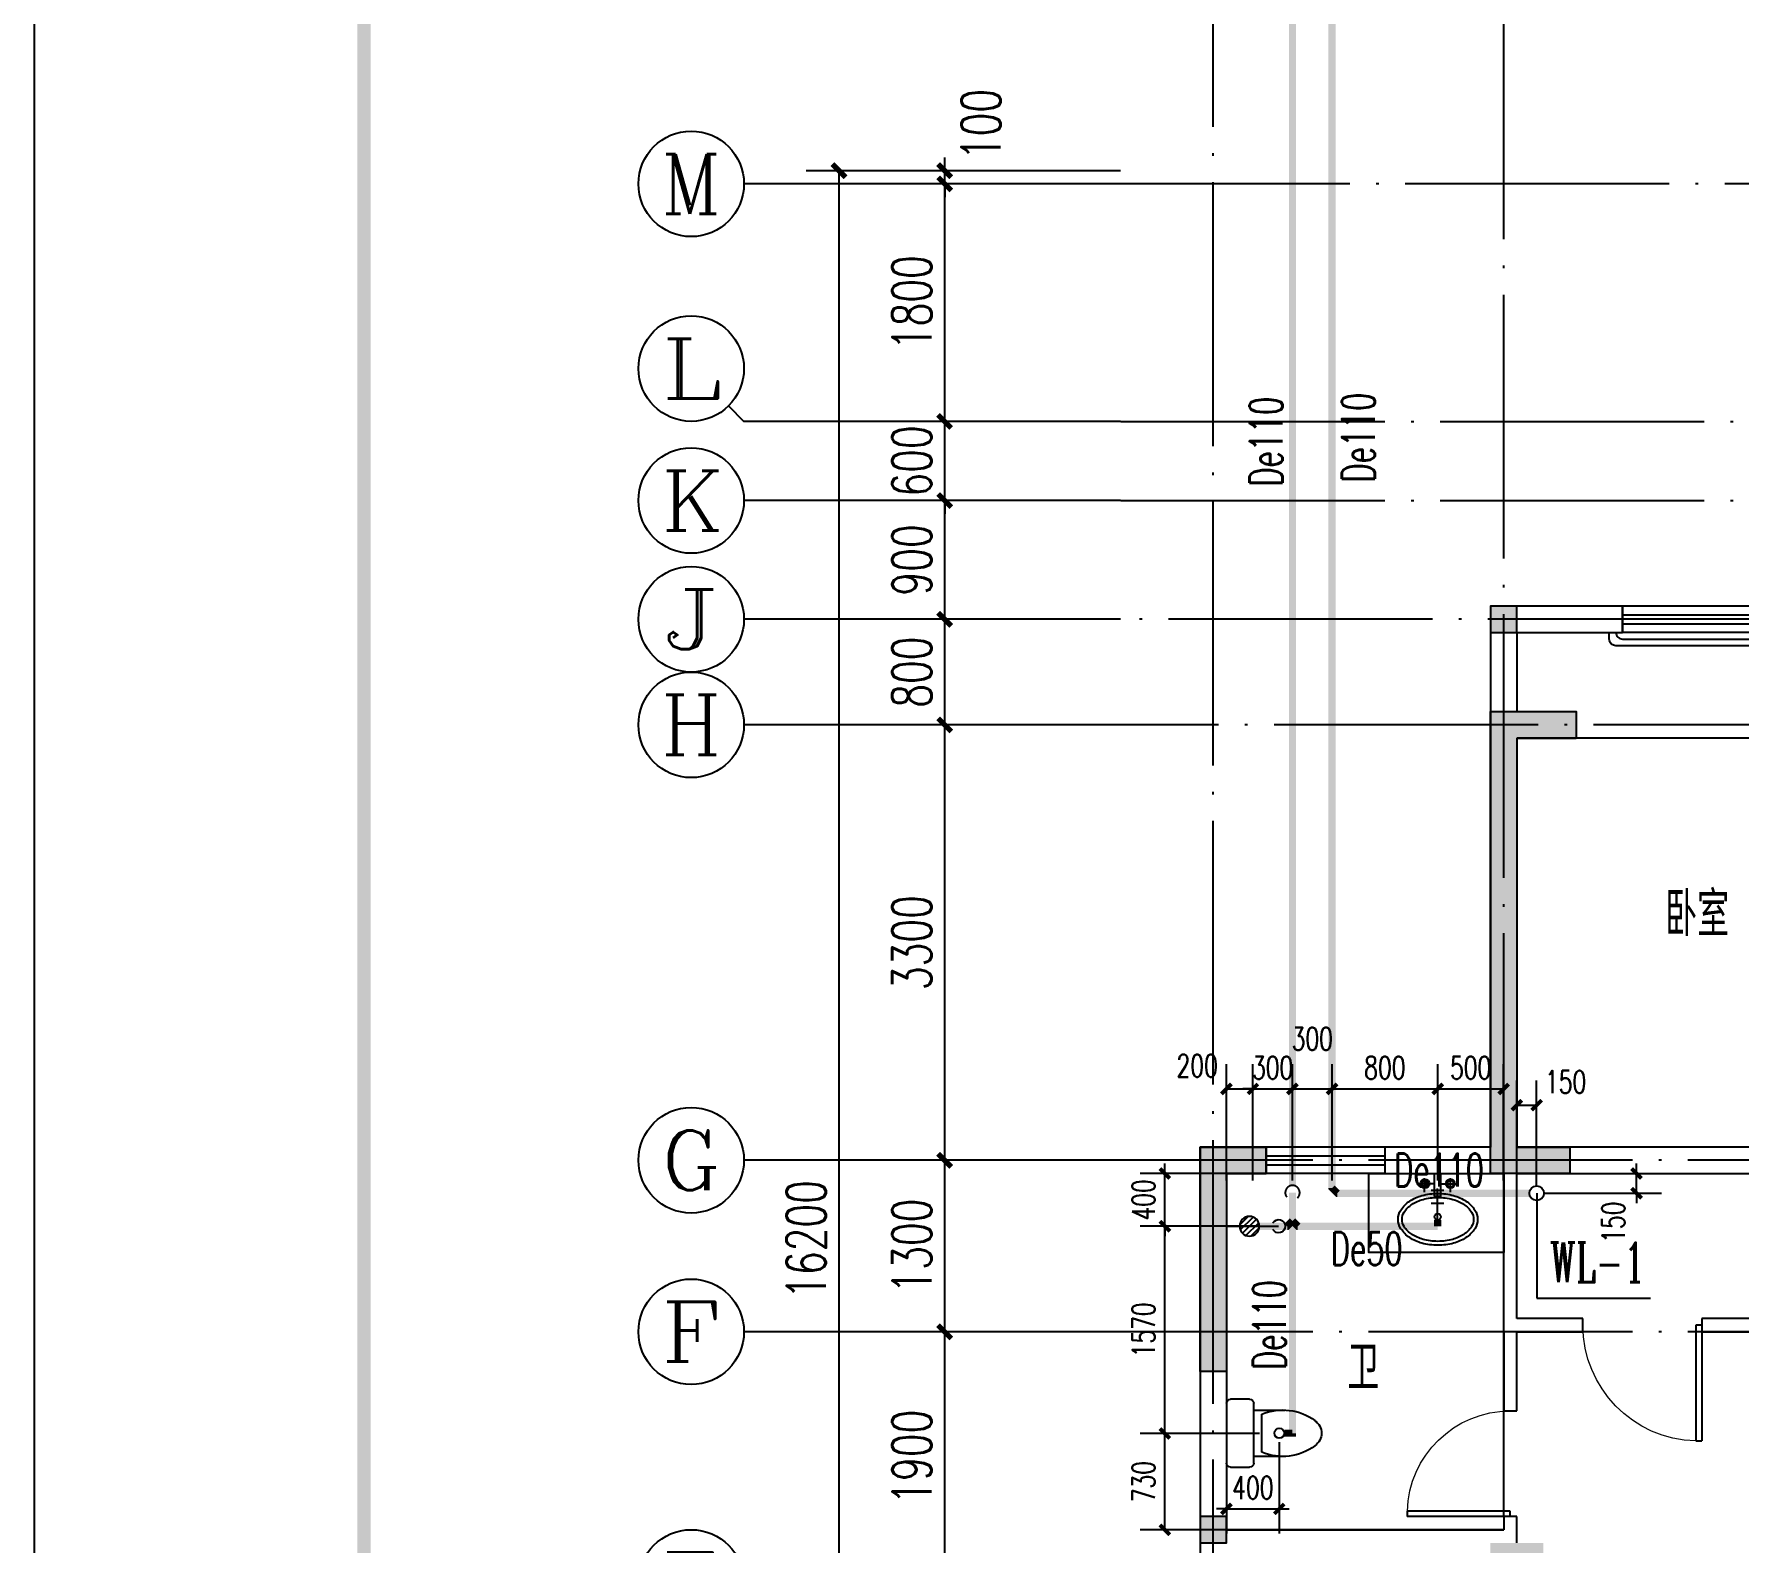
# Model space of a CAD drawing. Extents: x -287580 to -53108, y -522338 to -82629.
# Drawn here: x -265243 to -252327, y -341216 to -329781 of the extents above; entities that cross this region are included whole.
import ezdxf
from ezdxf.enums import TextEntityAlignment as Align

# ---------------------------------------------------------------- set-up
doc = ezdxf.new("R2010")
doc.units = 0
doc.header["$LTSCALE"] = 1000
doc.header["$MEASUREMENT"] = 0
doc.linetypes.add('DASH', pattern=[0.35, 0.25, -0.1])
doc.linetypes.add('DOTE', pattern=[2.42, 2, -0.2, 0.02, -0.2])
for name, color, linetype in [('AXIS', 3, 'Continuous'), ('AXIS_TEXT', 7, 'Continuous'), ('DIM_污水', 3, 'Continuous'), ('DOTE', 99, 'Continuous'), ('EQUIP_污水', 7, 'Continuous'), ('PIPE-污水', 2, 'Continuous'), ('PUB_TEXT', 7, 'Continuous'), ('PUB_TITLE', 146, 'Continuous'), ('TEXT_污水', 4, 'Continuous'), ('TWT_DIM', 3, 'Continuous'), ('VPIPE-污水', 2, 'Continuous'), ('WALL', 9, 'Continuous'), ('WINDOW', 99, 'Continuous'), ('填充', 8, 'Continuous'), ('家具', 187, 'Continuous'), ('栏杆', 169, 'Continuous'), ('表格', 157, 'Continuous')]:
    doc.layers.add(name, color=color, linetype=linetype)
doc.styles.add('_TCH_AXIS', font='COMPLEX', dxfattribs={"bigfont": 'GBCBIG'})
doc.styles.add('_TCH_DIM_T3', font='SIMPLEX', dxfattribs={"width": 0.705882, "bigfont": 'GBCBIG'})
doc.styles.add('_TWT_PIPEDN', font='SIMPLEX', dxfattribs={"width": 0.8, "height": 2.5, "bigfont": 'HZTXT'})
doc.styles.add('_TWT_SERIAL', font='COMPLEX', dxfattribs={"width": 0.8, "height": 3, "bigfont": 'HZTXT'})
doc.styles.add('COMPLEX', font='COMPLEX')
doc.styles.get("Standard").update_dxf_attribs({"font": 'gbenor.shx', "bigfont": 'gbcbig.shx'})
doc.dimstyles.new('_TCH_ARCH&&100', dxfattribs={"dimtxt": 297.5, "dimasz": 100, "dimexe": 250, "dimexo": 300, "dimgap": 100, "dimtad": 1, "dimdec": 0, "dimzin": 0, "dimdsep": 46, "dimtxsty": '_TCH_DIM_T3', "dimblk": 'ARCHTICK', "dimcen": 0.09, "dimclrt": 7, "dimazin": 2, "dimtfac": 1, "dimtdec": 0, "dimtix": 1, "dimtmove": 2, "dimatfit": 3, "dimfxl": 0, "dimtolj": 1, "dimtzin": 0, "dimarcsym": 0})
doc.dimstyles.new('_TWT_ARCH&&75', dxfattribs={"dimtxt": 172.125, "dimasz": 75, "dimexe": 187.5, "dimexo": 225, "dimgap": 75, "dimtad": 1, "dimdec": 0, "dimzin": 0, "dimdsep": 46, "dimtxsty": '_TCH_DIM_T3', "dimblk": 'ARCHTICK', "dimcen": 0.09, "dimclrd": 4, "dimclre": 4, "dimclrt": 4, "dimazin": 2, "dimtfac": 1, "dimtdec": 0, "dimtix": 1, "dimtmove": 2, "dimatfit": 3, "dimfxl": 0, "dimtolj": 1, "dimtzin": 0, "dimarcsym": 0})

# ---------------------------------------------------------------- blocks, each defined once
blk = doc.blocks.new('A$C6A1B0631')
at = {"layer": '家具'}
for p, q in [((0, 527), (0, 667)), ((30, 697), (470, 697)), ((500, 667), (500, 527)), ((470, 497), (30, 497)), ((80, 497), (80, 267)), ((390, 437), (110, 437)), ((420, 497), (420, 267))]:
    blk.add_line(p, q, dxfattribs=at)
for centre, radius, start, end in [((30, 667), 30, 90, 180), ((470, 667), 30, 0, 90), ((30, 527), 30, 180, 270), ((470, 527), 30, 270, 0), ((477, 284), 398, 157.4505, 216.6381), ((23, 284), 398, 323.3619, 22.5495), ((250, 108), 110, 213.4509, 326.5491)]:
    blk.add_arc(centre, radius, start, end, dxfattribs=at)
blk = doc.blocks.new('4')
at = {"layer": '家具'}
for p, q in [((2941864, -560013), (2941757, -560013)), ((2941801, -560087), (2941801, -559951)), ((2941897, -560087), (2941723, -560087)), ((2941897, -560136), (2941723, -560136)), ((2941801, -560136), (2941801, -560272)), ((2942094, -560111), (2941837, -560111)), ((2941851, -560063), (2941851, -560160)), ((2941851, -560087), (2941851, -560136)), ((2941897, -560087), (2941897, -560136)), ((2941951, -560063), (2941951, -560160)), ((2941864, -560210), (2941757, -560210))]:
    blk.add_line(p, q, dxfattribs=at)
for points in [[(2941874, -560110, -0.066088), (2941890, -559990, -0.078703), (2941932, -559897, -0.107168), (2942000, -559829, -0.142355), (2942071, -559809, -0.142355), (2942141, -559829, -0.107168), (2942209, -559897, -0.078703), (2942251, -559990, -0.066088), (2942267, -560110, -0.066088), (2942251, -560230, -0.078703), (2942209, -560323, -0.107168), (2942141, -560390, -0.142355), (2942071, -560411, -0.142355), (2942000, -560390, -0.107168), (2941932, -560323, -0.078703), (2941890, -560230, -0.066088)], [(2941904, -560110, -0.066088), (2941919, -559997, -0.078703), (2941957, -559913, -0.107168), (2942016, -559854, -0.142355), (2942071, -559839, -0.142355), (2942125, -559854, -0.107168), (2942184, -559913, -0.078703), (2942222, -559997, -0.066088), (2942237, -560110, -0.066088), (2942222, -560222, -0.078703), (2942184, -560306, -0.107168), (2942125, -560365, -0.142355), (2942071, -560381, -0.142355), (2942016, -560365, -0.107168), (2941957, -560306, -0.078703), (2941919, -560222, -0.066088)]]:
    blk.add_lwpolyline(points, format="xyb", close=True, dxfattribs=at)
for centre, radius in [((2941801, -560014), 34.1), ((2941801, -560014), 24.4), ((2942051, -560111), 24.4), ((2941801, -560208), 34.1), ((2941801, -560208), 24.4)]:
    blk.add_circle(centre, radius, dxfattribs=at)
blk = doc.blocks.new('$lvtry$00000168')
at = {"color": 0}
blk.add_line((0, 0), (0, -395), dxfattribs=at)
blk.add_arc((0, -395), 50, 121.0332, 58.9668, dxfattribs=at)
for p in [(0, 0), (0, -223)]:
    blk.add_point(p, dxfattribs=at)
blk = doc.blocks.new('$lvtry$00000171')
for p, q in [((-74, 11), (-11, 74)), ((-70, -27), (27, 70)), ((-53, -53), (53, 53)), ((-27, -70), (70, 27)), ((11, -74), (74, -11))]:
    blk.add_line(p, q)
blk.add_circle((0, 0), 75)
blk.add_point((0, 0))
blk = doc.blocks.new('A$C6BE329BC')
at = {"layer": '家具'}
blk.add_blockref('$lvtry$00000168', (75, 445), dxfattribs=at)
at = {"layer": '家具', "rotation": 180}
blk.add_blockref('$lvtry$00000171', (75, 271), dxfattribs=at)
blk = doc.blocks.new('A$C38123D1C')
at = {"layer": '填充'}
for points in [[(27600, 12900), (27800, 12900), (27800, 12700), (27600, 12700)], [(29800, 6000), (30000, 6000), (30000, 5800), (29800, 5800)]]:
    blk.add_hatch(color=256, dxfattribs=at).paths.add_polyline_path(points)
at = {"color": 6}
for points in [[(27600, 12900), (27800, 12900), (27800, 12700), (27600, 12700)], [(29800, 6000), (30000, 6000), (30000, 5800), (29800, 5800)]]:
    blk.add_lwpolyline(points, close=True, dxfattribs=at)
blk = doc.blocks.new('A$C21740D1F')
at = {"layer": '填充'}
h = blk.add_hatch(color=256, dxfattribs=at)
h.dxf.hatch_style = 1
h.paths.add_polyline_path([(48600, 16200), (48600, 15800), (49000, 15800), (49000, 16200)])
h.paths.add_polyline_path([(41200, 16200), (41200, 15800), (41600, 15800), (41600, 16200)])
h.paths.add_polyline_path([(18900, 15800), (18900, 16200), (18500, 16200), (18500, 15800)])
h.paths.add_polyline_path([(11500, 15800), (11500, 16200), (11100, 16200), (11100, 15800)])
h.paths.add_polyline_path([(57500, 3700), (57500, 3300), (57900, 3300), (57900, 3700)])
h.paths.add_polyline_path([(48600, 14100), (48600, 13700), (49000, 13700), (49000, 14100)])
h.paths.add_polyline_path([(44000, 14100), (44000, 13700), (44400, 13700), (44400, 14100)])
h.paths.add_polyline_path([(41200, 14100), (41200, 13700), (41600, 13700), (41600, 14100)])
h.paths.add_polyline_path([(32300, 3700), (32300, 3300), (32700, 3300), (32700, 3700)])
h.paths.add_polyline_path([(27800, 3300), (27800, 3700), (27400, 3700), (27400, 3300)])
h.paths.add_polyline_path([(18900, 13700), (18900, 14100), (18500, 14100), (18500, 13700)])
h.paths.add_polyline_path([(16100, 13700), (16100, 14100), (15700, 14100), (15700, 13700)])
h.paths.add_polyline_path([(11500, 13700), (11500, 14100), (11100, 14100), (11100, 13700)])
h.paths.add_polyline_path([(2600, 3300), (2600, 3700), (2200, 3700), (2200, 3300)])
h.paths.add_polyline_path([(47550, 10300), (47550, 8200), (47350, 8200), (47350, 10500), (47900, 10500), (47900, 10300)])
h.paths.add_polyline_path([(12750, 10500), (12750, 8200), (12550, 8200), (12550, 10300), (12200, 10300), (12200, 10500)])
h.paths.add_polyline_path([(7800, 0), (7300, 0), (7300, 2500), (7500, 2500), (7500, 200), (7800, 200)])
h.paths.add_polyline_path([(22700, 0), (22200, 0), (22200, 200), (22500, 200), (22500, 2500), (22700, 2500)])
h.paths.add_polyline_path([(37900, 0), (37400, 0), (37400, 2500), (37600, 2500), (37600, 200), (37900, 200)])
h.paths.add_polyline_path([(52800, 0), (52300, 0), (52300, 200), (52600, 200), (52600, 2500), (52800, 2500)])
h.paths.add_polyline_path([(56200, 0), (55550, 0), (55550, 200), (56000, 200), (56000, 2100), (56200, 2100)])
h.paths.add_polyline_path([(34650, 0), (34000, 0), (34000, 2100), (34200, 2100), (34200, 200), (34650, 200)])
h.paths.add_polyline_path([(26100, 0), (25450, 0), (25450, 200), (25900, 200), (25900, 2100), (26100, 2100)])
h.paths.add_polyline_path([(4550, 0), (3900, 0), (3900, 2100), (4100, 2100), (4100, 200), (4550, 200)])
h.paths.add_polyline_path([(500, 6500), (200, 6500), (200, 5000), (0, 5000), (0, 6700), (500, 6700)])
h.paths.add_polyline_path([(59900, 6500), (59600, 6500), (59600, 6700), (60100, 6700), (60100, 5000), (59900, 5000)])
h.paths.add_polyline_path([(60100, 1695), (60100, 0), (59400, 0), (59400, 200), (59900, 200), (59900, 1695)])
h.paths.add_polyline_path([(52800, 9800), (52800, 6700), (53350, 6700), (53350, 6500), (52600, 6500), (52600, 9800), (52600, 10300), (52300, 10300), (52300, 10500), (52800, 10500), (52800, 10000), (53150, 10000), (53150, 9800)])
h.paths.add_polyline_path([(37600, 10300), (37600, 9800), (37600, 6500), (36850, 6500), (36850, 6700), (37400, 6700), (37400, 9800), (37050, 9800), (37050, 10000), (37400, 10000), (37400, 10500), (37900, 10500), (37900, 10300)])
h.paths.add_polyline_path([(22700, 10500), (22700, 10000), (23050, 10000), (23050, 9800), (22700, 9800), (22700, 6700), (23250, 6700), (23250, 6500), (22500, 6500), (22500, 9800), (22500, 10300), (22200, 10300), (22200, 10500)])
h.paths.add_polyline_path([(7500, 9800), (7500, 6500), (6750, 6500), (6750, 6700), (7300, 6700), (7300, 9800), (6950, 9800), (6950, 10000), (7300, 10000), (7300, 10500), (7800, 10500), (7800, 10300), (7500, 10300)])
h.paths.add_polyline_path([(17250, 10300), (15450, 10300), (15450, 8900), (15250, 8900), (15250, 10500), (17450, 10500), (17450, 9900), (17250, 9900)])
h.paths.add_polyline_path([(42850, 10300), (42850, 9900), (42650, 9900), (42650, 10500), (44850, 10500), (44850, 8900), (44650, 8900), (44650, 10300)])
h.paths.add_polyline_path([(30000, 1800), (30000, 0), (29500, 0), (29500, 200), (29800, 200), (29800, 1800)])
h.paths.add_polyline_path([(30700, 6500), (30300, 6500), (30300, 4900), (30100, 4900), (30100, 6700), (30700, 6700)])
h.paths.add_polyline_path([(29800, 6500), (29400, 6500), (29400, 6700), (30000, 6700), (30000, 4900), (29800, 4900)])
h.paths.add_polyline_path([(30600, 0), (30100, 0), (30100, 1800), (30300, 1800), (30300, 200), (30600, 200)])
h.paths.add_polyline_path([(42100, 1900), (42100, 1000), (42600, 1000), (42600, 800), (42100, 800), (42100, 0), (41500, 0), (41500, 200), (41900, 200), (41900, 1000), (41900, 1900)])
h.paths.add_polyline_path([(48300, 1900), (48300, 1000), (48300, 200), (48700, 200), (48700, 0), (48100, 0), (48100, 800), (47600, 800), (47600, 1000), (48100, 1000), (48100, 1900)])
h.paths.add_polyline_path([(42850, 5400), (42850, 5100), (43500, 5100), (43500, 4100), (43300, 4100), (43300, 4900), (42650, 4900), (42100, 4900), (42100, 4800), (41900, 4800), (41900, 5100), (42650, 5100), (42650, 5400)])
h.paths.add_polyline_path([(47550, 5400), (47550, 5100), (48300, 5100), (48300, 4800), (48100, 4800), (48100, 4900), (47550, 4900), (46900, 4900), (46900, 4100), (46700, 4100), (46700, 5100), (47350, 5100), (47350, 5400)])
h.paths.add_polyline_path([(32950, 9800), (32500, 9800), (32500, 6700), (32900, 6700), (32900, 6500), (32300, 6500), (32300, 10000), (32950, 10000)])
h.paths.add_polyline_path([(57900, 10000), (57900, 6500), (57300, 6500), (57300, 6700), (57700, 6700), (57700, 9800), (57250, 9800), (57250, 10000)])
h.paths.add_polyline_path([(700, 0), (0, 0), (0, 1695), (200, 1695), (200, 200), (700, 200)])
h.paths.add_polyline_path([(18200, 1900), (18200, 1000), (18200, 200), (18600, 200), (18600, 0), (18000, 0), (18000, 800), (17500, 800), (17500, 1000), (18000, 1000), (18000, 1900)])
h.paths.add_polyline_path([(12000, 1900), (12000, 1000), (12500, 1000), (12500, 800), (12000, 800), (12000, 0), (11400, 0), (11400, 200), (11800, 200), (11800, 1000), (11800, 1900)])
h.paths.add_polyline_path([(17450, 5400), (17450, 5100), (18200, 5100), (18200, 4800), (18000, 4800), (18000, 4900), (17450, 4900), (16800, 4900), (16800, 4100), (16600, 4100), (16600, 5100), (17250, 5100), (17250, 5400)])
h.paths.add_polyline_path([(12750, 5400), (12750, 5100), (13400, 5100), (13400, 4100), (13200, 4100), (13200, 4900), (12550, 4900), (12000, 4900), (12000, 4800), (11800, 4800), (11800, 5100), (12550, 5100), (12550, 5400)])
h.paths.add_polyline_path([(27600, 9800), (27150, 9800), (27150, 10000), (27800, 10000), (27800, 6500), (27200, 6500), (27200, 6700), (27600, 6700)])
h.paths.add_polyline_path([(2400, 9800), (2400, 6700), (2800, 6700), (2800, 6500), (2200, 6500), (2200, 10000), (2850, 10000), (2850, 9800)])
at = {"color": 3}
for points in [[(2400, 9800), (2400, 6700), (2800, 6700), (2800, 6500), (2200, 6500), (2200, 10000), (2850, 10000), (2850, 9800)], [(500, 6500), (200, 6500), (200, 5000), (0, 5000), (0, 6700), (500, 6700)]]:
    blk.add_lwpolyline(points, close=True, dxfattribs=at)
blk = doc.blocks.new('_ArchTick')
at = {"color": 0, "linetype": 'ByBlock', "const_width": 0.4}
blk.add_lwpolyline([(-0.5, -0.5), (0.5, 0.5)], dxfattribs=at)
blk = doc.blocks.new('*D186')
at = {"layer": 'Defpoints', "color": 0}
for p in [(-256009, -337775), (-256209, -338694), (-256009, -338694)]:
    blk.add_point(p, dxfattribs=at)
at = {"layer": 'TWT_DIM', "color": 4, "lineweight": -2}
for p, q in [((-256209, -338469), (-256209, -337588)), ((-256009, -338469), (-256009, -337588)), ((-256209, -337775), (-256009, -337775))]:
    blk.add_line(p, q, dxfattribs=at)
at = {"layer": 'TWT_DIM', "color": 4, "lineweight": -2, "xscale": 75, "yscale": 75, "zscale": 75, "rotation": 180}
blk.add_blockref('_ArchTick', (-256209, -337775), dxfattribs=at)
at = {"layer": 'TWT_DIM', "color": 4, "lineweight": -2, "xscale": 75, "yscale": 75, "zscale": 75}
blk.add_blockref('_ArchTick', (-256009, -337775), dxfattribs=at)
at = {"layer": 'TWT_DIM', "color": 4, "insert": (-256431, -337599), "char_height": 172.1, "attachment_point": 5, "style": '_TCH_DIM_T3'}
blk.add_mtext('\\A1;200', dxfattribs=at)
blk = doc.blocks.new('*D187')
at = {"layer": 'Defpoints', "color": 0}
for p in [(-255709, -337775), (-256009, -338694), (-255709, -338694)]:
    blk.add_point(p, dxfattribs=at)
at = {"layer": 'TWT_DIM', "color": 4, "lineweight": -2}
for p, q in [((-256009, -338469), (-256009, -337588)), ((-255709, -338469), (-255709, -337588)), ((-256009, -337775), (-256084, -337775)), ((-256009, -337775), (-255709, -337775)), ((-255709, -337775), (-255634, -337775))]:
    blk.add_line(p, q, dxfattribs=at)
at = {"layer": 'TWT_DIM', "color": 4, "lineweight": -2, "xscale": 75, "yscale": 75, "zscale": 75}
blk.add_blockref('_ArchTick', (-256009, -337775), dxfattribs=at)
at = {"layer": 'TWT_DIM', "color": 4, "lineweight": -2, "xscale": 75, "yscale": 75, "zscale": 75, "rotation": 180}
blk.add_blockref('_ArchTick', (-255709, -337775), dxfattribs=at)
at = {"layer": 'TWT_DIM', "color": 4, "insert": (-255859, -337614), "char_height": 172.1, "attachment_point": 5, "style": '_TCH_DIM_T3'}
blk.add_mtext('\\A1;300', dxfattribs=at)
blk = doc.blocks.new('*D188')
at = {"layer": 'Defpoints', "color": 0}
for p in [(-255409, -337775), (-255709, -338694), (-255409, -338694)]:
    blk.add_point(p, dxfattribs=at)
at = {"layer": 'TWT_DIM', "color": 4, "lineweight": -2}
for p, q in [((-255709, -338469), (-255709, -337588)), ((-255409, -338469), (-255409, -337588)), ((-255709, -337775), (-255409, -337775))]:
    blk.add_line(p, q, dxfattribs=at)
at = {"layer": 'TWT_DIM', "color": 4, "lineweight": -2, "xscale": 75, "yscale": 75, "zscale": 75, "rotation": 180}
blk.add_blockref('_ArchTick', (-255709, -337775), dxfattribs=at)
at = {"layer": 'TWT_DIM', "color": 4, "lineweight": -2, "xscale": 75, "yscale": 75, "zscale": 75}
blk.add_blockref('_ArchTick', (-255409, -337775), dxfattribs=at)
at = {"layer": 'TWT_DIM', "color": 4, "insert": (-255559, -337396), "char_height": 172.1, "attachment_point": 5, "style": '_TCH_DIM_T3'}
blk.add_mtext('\\A1;300', dxfattribs=at)
blk = doc.blocks.new('*D189')
at = {"layer": 'Defpoints', "color": 0}
for p in [(-254608, -337775), (-255409, -338694), (-254608, -338694)]:
    blk.add_point(p, dxfattribs=at)
at = {"layer": 'TWT_DIM', "color": 4, "lineweight": -2}
for p, q in [((-255409, -338469), (-255409, -337588)), ((-254608, -338469), (-254608, -337588)), ((-255409, -337775), (-254608, -337775))]:
    blk.add_line(p, q, dxfattribs=at)
at = {"layer": 'TWT_DIM', "color": 4, "lineweight": -2, "xscale": 75, "yscale": 75, "zscale": 75, "rotation": 180}
blk.add_blockref('_ArchTick', (-255409, -337775), dxfattribs=at)
at = {"layer": 'TWT_DIM', "color": 4, "lineweight": -2, "xscale": 75, "yscale": 75, "zscale": 75}
blk.add_blockref('_ArchTick', (-254608, -337775), dxfattribs=at)
at = {"layer": 'TWT_DIM', "color": 4, "insert": (-255009, -337614), "char_height": 172.1, "attachment_point": 5, "style": '_TCH_DIM_T3'}
blk.add_mtext('\\A1;800', dxfattribs=at)
blk = doc.blocks.new('*D190')
at = {"layer": 'Defpoints', "color": 0}
for p in [(-254109, -337775), (-254608, -338694), (-254109, -338694)]:
    blk.add_point(p, dxfattribs=at)
at = {"layer": 'TWT_DIM', "color": 4, "lineweight": -2}
for p, q in [((-254608, -338469), (-254608, -337588)), ((-254109, -338469), (-254109, -337588)), ((-254608, -337775), (-254109, -337775))]:
    blk.add_line(p, q, dxfattribs=at)
at = {"layer": 'TWT_DIM', "color": 4, "lineweight": -2, "xscale": 75, "yscale": 75, "zscale": 75, "rotation": 180}
blk.add_blockref('_ArchTick', (-254608, -337775), dxfattribs=at)
at = {"layer": 'TWT_DIM', "color": 4, "lineweight": -2, "xscale": 75, "yscale": 75, "zscale": 75}
blk.add_blockref('_ArchTick', (-254109, -337775), dxfattribs=at)
at = {"layer": 'TWT_DIM', "color": 4, "insert": (-254359, -337614), "char_height": 172.1, "attachment_point": 5, "style": '_TCH_DIM_T3'}
blk.add_mtext('\\A1;500', dxfattribs=at)
blk = doc.blocks.new('*D191')
at = {"layer": 'Defpoints', "color": 0}
for p in [(-256209, -340226), (-255809, -340226), (-255809, -340958)]:
    blk.add_point(p, dxfattribs=at)
at = {"layer": 'TWT_DIM', "color": 4, "lineweight": -2}
for p, q in [((-256209, -340451), (-256209, -341145)), ((-255809, -340451), (-255809, -341145)), ((-256209, -340958), (-256284, -340958)), ((-256209, -340958), (-255809, -340958)), ((-255809, -340958), (-255734, -340958))]:
    blk.add_line(p, q, dxfattribs=at)
at = {"layer": 'TWT_DIM', "color": 4, "lineweight": -2, "xscale": 75, "yscale": 75, "zscale": 75}
blk.add_blockref('_ArchTick', (-256209, -340958), dxfattribs=at)
at = {"layer": 'TWT_DIM', "color": 4, "lineweight": -2, "xscale": 75, "yscale": 75, "zscale": 75, "rotation": 180}
blk.add_blockref('_ArchTick', (-255809, -340958), dxfattribs=at)
at = {"layer": 'TWT_DIM', "color": 4, "insert": (-256009, -340797), "char_height": 172.1, "attachment_point": 5, "style": '_TCH_DIM_T3'}
blk.add_mtext('\\A1;400', dxfattribs=at)
blk = doc.blocks.new('*D208')
at = {"layer": 'Defpoints', "color": 0}
for p in [(-254023, -338416), (-253102, -338416), (-254023, -338566)]:
    blk.add_point(p, dxfattribs=at)
at = {"layer": 'TWT_DIM', "color": 4, "lineweight": -2}
for p, q in [((-253102, -338416), (-253102, -338341)), ((-253798, -338416), (-252914, -338416)), ((-253102, -338566), (-253102, -338416)), ((-253798, -338566), (-252914, -338566)), ((-253102, -338566), (-253102, -338641))]:
    blk.add_line(p, q, dxfattribs=at)
at = {"layer": 'TWT_DIM', "color": 4, "lineweight": -2, "xscale": 75, "yscale": 75, "zscale": 75}
for p, rotation in [((-253102, -338416), 270), ((-253102, -338566), 90)]:
    blk.add_blockref('_ArchTick', p, dxfattribs=dict(at, rotation=rotation))
at = {"layer": 'TWT_DIM', "color": 4, "insert": (-253278, -338785), "char_height": 172.1, "attachment_point": 5, "rotation": 90, "style": '_TCH_DIM_T3'}
blk.add_mtext('\\A1;150', dxfattribs=at)
blk = doc.blocks.new('*D209')
at = {"layer": 'Defpoints', "color": 0}
for p in [(-253859, -337898), (-254009, -338733), (-253859, -338733)]:
    blk.add_point(p, dxfattribs=at)
at = {"layer": 'TWT_DIM', "color": 4, "lineweight": -2}
for p, q in [((-254009, -338508), (-254009, -337711)), ((-253859, -338508), (-253859, -337711)), ((-254009, -337898), (-253859, -337898))]:
    blk.add_line(p, q, dxfattribs=at)
at = {"layer": 'TWT_DIM', "color": 4, "lineweight": -2, "xscale": 75, "yscale": 75, "zscale": 75, "rotation": 180}
blk.add_blockref('_ArchTick', (-254009, -337898), dxfattribs=at)
at = {"layer": 'TWT_DIM', "color": 4, "lineweight": -2, "xscale": 75, "yscale": 75, "zscale": 75}
blk.add_blockref('_ArchTick', (-253859, -337898), dxfattribs=at)
at = {"layer": 'TWT_DIM', "color": 4, "insert": (-253639, -337722), "char_height": 172.1, "attachment_point": 5, "style": '_TCH_DIM_T3'}
blk.add_mtext('\\A1;150', dxfattribs=at)
blk = doc.blocks.new('*D210')
at = {"layer": 'Defpoints', "color": 0}
for p in [(-256676, -340386), (-255733, -340386), (-255733, -341117)]:
    blk.add_point(p, dxfattribs=at)
at = {"layer": 'TWT_DIM', "color": 4, "lineweight": -2}
for p, q in [((-255958, -340386), (-256864, -340386)), ((-256676, -341117), (-256676, -340386)), ((-255958, -341117), (-256864, -341117))]:
    blk.add_line(p, q, dxfattribs=at)
at = {"layer": 'TWT_DIM', "color": 4, "lineweight": -2, "xscale": 75, "yscale": 75, "zscale": 75}
for p, rotation in [((-256676, -340386), 90), ((-256676, -341117), 270)]:
    blk.add_blockref('_ArchTick', p, dxfattribs=dict(at, rotation=rotation))
at = {"layer": 'TWT_DIM', "color": 4, "insert": (-256837, -340751), "char_height": 172.1, "attachment_point": 5, "rotation": 90, "style": '_TCH_DIM_T3'}
blk.add_mtext('\\A1;730', dxfattribs=at)
blk = doc.blocks.new('*D211')
at = {"layer": 'Defpoints', "color": 0}
for p in [(-256676, -338816), (-255733, -338816), (-255733, -340386)]:
    blk.add_point(p, dxfattribs=at)
at = {"layer": 'TWT_DIM', "color": 4, "lineweight": -2}
for p, q in [((-255958, -338816), (-256864, -338816)), ((-256676, -340386), (-256676, -338816)), ((-255958, -340386), (-256864, -340386))]:
    blk.add_line(p, q, dxfattribs=at)
at = {"layer": 'TWT_DIM', "color": 4, "lineweight": -2, "xscale": 75, "yscale": 75, "zscale": 75}
for p, rotation in [((-256676, -338816), 90), ((-256676, -340386), 270)]:
    blk.add_blockref('_ArchTick', p, dxfattribs=dict(at, rotation=rotation))
at = {"layer": 'TWT_DIM', "color": 4, "insert": (-256837, -339601), "char_height": 172.1, "attachment_point": 5, "rotation": 90, "style": '_TCH_DIM_T3'}
blk.add_mtext('\\A1;1570', dxfattribs=at)
blk = doc.blocks.new('*D212')
at = {"layer": 'Defpoints', "color": 0}
for p in [(-256676, -338416), (-255733, -338416), (-255733, -338816)]:
    blk.add_point(p, dxfattribs=at)
at = {"layer": 'TWT_DIM', "color": 4, "lineweight": -2}
for p, q in [((-256676, -338416), (-256676, -338341)), ((-255958, -338416), (-256864, -338416)), ((-256676, -338816), (-256676, -338416)), ((-255958, -338816), (-256864, -338816)), ((-256676, -338816), (-256676, -338891))]:
    blk.add_line(p, q, dxfattribs=at)
at = {"layer": 'TWT_DIM', "color": 4, "lineweight": -2, "xscale": 75, "yscale": 75, "zscale": 75}
for p, rotation in [((-256676, -338416), 270), ((-256676, -338816), 90)]:
    blk.add_blockref('_ArchTick', p, dxfattribs=dict(at, rotation=rotation))
at = {"layer": 'TWT_DIM', "color": 4, "insert": (-256837, -338616), "char_height": 172.1, "attachment_point": 5, "rotation": 90, "style": '_TCH_DIM_T3'}
blk.add_mtext('\\A1;400', dxfattribs=at)
blk = doc.blocks.new('*D570')
at = {"layer": 'AXIS', "color": 0, "lineweight": -2}
for p, q in [((-257012, -339616), (-258594, -339616)), ((-258344, -341516), (-258344, -339616)), ((-257012, -341516), (-258594, -341516))]:
    blk.add_line(p, q, dxfattribs=at)
at = {"layer": 'Defpoints', "color": 0}
for p in [(-258344, -339616), (-256712, -339616), (-256712, -341516)]:
    blk.add_point(p, dxfattribs=at)
at = {"layer": 'AXIS', "color": 0, "lineweight": -2, "xscale": 100, "yscale": 100, "zscale": 100}
for p, rotation in [((-258344, -339616), 90), ((-258344, -341516), 270)]:
    blk.add_blockref('_ArchTick', p, dxfattribs=dict(at, rotation=rotation))
at = {"layer": 'AXIS', "color": 7, "insert": (-258593, -340566), "char_height": 297.5, "attachment_point": 5, "rotation": 90, "style": '_TCH_DIM_T3'}
blk.add_mtext('\\A1;1900', dxfattribs=at)
blk = doc.blocks.new('*D571')
at = {"layer": 'AXIS', "color": 0, "lineweight": -2}
for p, q in [((-257012, -338316), (-258594, -338316)), ((-258344, -339616), (-258344, -338316)), ((-257012, -339616), (-258594, -339616))]:
    blk.add_line(p, q, dxfattribs=at)
at = {"layer": 'Defpoints', "color": 0}
for p in [(-258344, -338316), (-256712, -338316), (-256712, -339616)]:
    blk.add_point(p, dxfattribs=at)
at = {"layer": 'AXIS', "color": 0, "lineweight": -2, "xscale": 100, "yscale": 100, "zscale": 100}
for p, rotation in [((-258344, -338316), 90), ((-258344, -339616), 270)]:
    blk.add_blockref('_ArchTick', p, dxfattribs=dict(at, rotation=rotation))
at = {"layer": 'AXIS', "color": 7, "insert": (-258593, -338966), "char_height": 297.5, "attachment_point": 5, "rotation": 90, "style": '_TCH_DIM_T3'}
blk.add_mtext('\\A1;1300', dxfattribs=at)
blk = doc.blocks.new('*D572')
at = {"layer": 'AXIS', "color": 0, "lineweight": -2}
for p, q in [((-257012, -335016), (-258594, -335016)), ((-258344, -338316), (-258344, -335016)), ((-257012, -338316), (-258594, -338316))]:
    blk.add_line(p, q, dxfattribs=at)
at = {"layer": 'Defpoints', "color": 0}
for p in [(-258344, -335016), (-256712, -335016), (-256712, -338316)]:
    blk.add_point(p, dxfattribs=at)
at = {"layer": 'AXIS', "color": 0, "lineweight": -2, "xscale": 100, "yscale": 100, "zscale": 100}
for p, rotation in [((-258344, -335016), 90), ((-258344, -338316), 270)]:
    blk.add_blockref('_ArchTick', p, dxfattribs=dict(at, rotation=rotation))
at = {"layer": 'AXIS', "color": 7, "insert": (-258593, -336666), "char_height": 297.5, "attachment_point": 5, "rotation": 90, "style": '_TCH_DIM_T3'}
blk.add_mtext('\\A1;3300', dxfattribs=at)
blk = doc.blocks.new('*D573')
at = {"layer": 'AXIS', "color": 0, "lineweight": -2}
for p, q in [((-257012, -334216), (-258594, -334216)), ((-258344, -335016), (-258344, -334216)), ((-257012, -335016), (-258594, -335016))]:
    blk.add_line(p, q, dxfattribs=at)
at = {"layer": 'Defpoints', "color": 0}
for p in [(-258344, -334216), (-256712, -334216), (-256712, -335016)]:
    blk.add_point(p, dxfattribs=at)
at = {"layer": 'AXIS', "color": 0, "lineweight": -2, "xscale": 100, "yscale": 100, "zscale": 100}
for p, rotation in [((-258344, -334216), 90), ((-258344, -335016), 270)]:
    blk.add_blockref('_ArchTick', p, dxfattribs=dict(at, rotation=rotation))
at = {"layer": 'AXIS', "color": 7, "insert": (-258593, -334616), "char_height": 297.5, "attachment_point": 5, "rotation": 90, "style": '_TCH_DIM_T3'}
blk.add_mtext('\\A1;800', dxfattribs=at)
blk = doc.blocks.new('*D574')
at = {"layer": 'AXIS', "color": 0, "lineweight": -2}
for p, q in [((-257012, -333316), (-258594, -333316)), ((-258344, -334216), (-258344, -333316)), ((-257012, -334216), (-258594, -334216))]:
    blk.add_line(p, q, dxfattribs=at)
at = {"layer": 'Defpoints', "color": 0}
for p in [(-258344, -333316), (-256712, -333316), (-256712, -334216)]:
    blk.add_point(p, dxfattribs=at)
at = {"layer": 'AXIS', "color": 0, "lineweight": -2, "xscale": 100, "yscale": 100, "zscale": 100}
for p, rotation in [((-258344, -333316), 90), ((-258344, -334216), 270)]:
    blk.add_blockref('_ArchTick', p, dxfattribs=dict(at, rotation=rotation))
at = {"layer": 'AXIS', "color": 7, "insert": (-258593, -333766), "char_height": 297.5, "attachment_point": 5, "rotation": 90, "style": '_TCH_DIM_T3'}
blk.add_mtext('\\A1;900', dxfattribs=at)
blk = doc.blocks.new('*D575')
at = {"layer": 'AXIS', "color": 0, "lineweight": -2}
for p, q in [((-258344, -332716), (-258344, -332616)), ((-257012, -332716), (-258594, -332716)), ((-258344, -333316), (-258344, -332716)), ((-257012, -333316), (-258594, -333316)), ((-258344, -333316), (-258344, -333416))]:
    blk.add_line(p, q, dxfattribs=at)
at = {"layer": 'Defpoints', "color": 0}
for p in [(-258344, -332716), (-256712, -332716), (-256712, -333316)]:
    blk.add_point(p, dxfattribs=at)
at = {"layer": 'AXIS', "color": 0, "lineweight": -2, "xscale": 100, "yscale": 100, "zscale": 100}
for p, rotation in [((-258344, -332716), 270), ((-258344, -333316), 90)]:
    blk.add_blockref('_ArchTick', p, dxfattribs=dict(at, rotation=rotation))
at = {"layer": 'AXIS', "color": 7, "insert": (-258593, -333016), "char_height": 297.5, "attachment_point": 5, "rotation": 90, "style": '_TCH_DIM_T3'}
blk.add_mtext('\\A1;600', dxfattribs=at)
blk = doc.blocks.new('*D576')
at = {"layer": 'AXIS', "color": 0, "lineweight": -2}
for p, q in [((-257012, -330916), (-258594, -330916)), ((-258344, -332716), (-258344, -330916)), ((-257012, -332716), (-258594, -332716))]:
    blk.add_line(p, q, dxfattribs=at)
at = {"layer": 'Defpoints', "color": 0}
for p in [(-258344, -330916), (-256712, -330916), (-256712, -332716)]:
    blk.add_point(p, dxfattribs=at)
at = {"layer": 'AXIS', "color": 0, "lineweight": -2, "xscale": 100, "yscale": 100, "zscale": 100}
for p, rotation in [((-258344, -330916), 90), ((-258344, -332716), 270)]:
    blk.add_blockref('_ArchTick', p, dxfattribs=dict(at, rotation=rotation))
at = {"layer": 'AXIS', "color": 7, "insert": (-258593, -331816), "char_height": 297.5, "attachment_point": 5, "rotation": 90, "style": '_TCH_DIM_T3'}
blk.add_mtext('\\A1;1800', dxfattribs=at)
blk = doc.blocks.new('*D577')
at = {"layer": 'AXIS', "color": 0, "lineweight": -2}
for p, q in [((-258344, -330816), (-258344, -330716)), ((-257012, -330816), (-258594, -330816)), ((-258344, -330916), (-258344, -330816)), ((-257012, -330916), (-258594, -330916)), ((-258344, -330916), (-258344, -331016))]:
    blk.add_line(p, q, dxfattribs=at)
at = {"layer": 'Defpoints', "color": 0}
for p in [(-258344, -330816), (-256712, -330816), (-256712, -330916)]:
    blk.add_point(p, dxfattribs=at)
at = {"layer": 'AXIS', "color": 0, "lineweight": -2, "xscale": 100, "yscale": 100, "zscale": 100}
for p, rotation in [((-258344, -330816), 270), ((-258344, -330916), 90)]:
    blk.add_blockref('_ArchTick', p, dxfattribs=dict(at, rotation=rotation))
at = {"layer": 'AXIS', "color": 7, "insert": (-258069, -330466), "char_height": 297.5, "attachment_point": 5, "rotation": 90, "style": '_TCH_DIM_T3'}
blk.add_mtext('\\A1;100', dxfattribs=at)
blk = doc.blocks.new('*D578')
at = {"layer": 'AXIS', "color": 0, "lineweight": -2}
for p, q in [((-257012, -330816), (-259394, -330816)), ((-259144, -347016), (-259144, -330816)), ((-257012, -347016), (-259394, -347016))]:
    blk.add_line(p, q, dxfattribs=at)
at = {"layer": 'Defpoints', "color": 0}
for p in [(-259144, -330816), (-256712, -330816), (-256712, -347016)]:
    blk.add_point(p, dxfattribs=at)
at = {"layer": 'AXIS', "color": 0, "lineweight": -2, "xscale": 100, "yscale": 100, "zscale": 100}
for p, rotation in [((-259144, -330816), 90), ((-259144, -347016), 270)]:
    blk.add_blockref('_ArchTick', p, dxfattribs=dict(at, rotation=rotation))
at = {"layer": 'AXIS', "color": 7, "insert": (-259393, -338916), "char_height": 297.5, "attachment_point": 5, "rotation": 90, "style": '_TCH_DIM_T3'}
blk.add_mtext('\\A1;16200', dxfattribs=at)
blk = doc.blocks.new('$TwtSys$00000147')
blk.add_circle((0, 0, 0), 25)
blk = doc.blocks.new('$WINLIB2D$00000001')
at = {"color": 0}
for points in [[(-0.5, 0.5), (-0.5, -0.5)], [(-0.5, 0.5), (0.5, 0.5)], [(0.5, -0.5), (0.5, 0.5)], [(0.5, 0.1667), (-0.5, 0.1667)], [(0.5, -0.1667), (-0.5, -0.1667)], [(-0.5, -0.5), (0.5, -0.5)]]:
    blk.add_lwpolyline(points, dxfattribs=at)
blk = doc.blocks.new('$DorLib2D$00000001')
for p, q in [((0.45, 0.975), (0.5, 0.975)), ((0.45, 0), (0.45, 0.975)), ((0.5, 0), (0.5, 0.975)), ((0.5, 0), (0.45, 0))]:
    blk.add_line(p, q)
at = {"lineweight": 13}
blk.add_arc((0.475, 0), 0.975, 91.4693, 180, dxfattribs=at)
blk = doc.blocks.new('_AXISO')
blk.add_circle((0, 0), 0.5)
at = {"layer": 'AXIS_TEXT', "style": 'COMPLEX', "width": 1.041667}
blk.add_attdef('A', text='', height=0.56, dxfattribs=at).set_placement((-0.25, -0.28), (0.25, -0.28), align=Align.FIT)

msp = doc.modelspace()

# ---------------------------------------------------------------- hatches: boundary and pattern name
at = {"layer": 'PIPE-污水', "linetype": 'DASH'}
for points in [[(-255408.8, -338525.4), (-255436.3, -338525.4), (-255436.3, -338536.8)], [(-255408.8, -338525.4), (-255428.2, -338544.8), (-255436.3, -338536.8)], [(-255368.6, -338565.6), (-255388, -338585), (-255380, -338593.1)], [(-255368.6, -338565.6), (-255368.6, -338593.1), (-255380, -338593.1)], [(-255749, -338815.6), (-255749, -338843.1), (-255737.6, -338843.1)], [(-255749, -338815.6), (-255729.6, -338835.1), (-255737.6, -338843.1)], [(-255668.6, -338815.6), (-255688, -338835.1), (-255680, -338843.1)], [(-255668.6, -338815.6), (-255668.6, -338843.1), (-255680, -338843.1)], [(-255708.8, -340384.1), (-255681.3, -340384.1), (-255681.3, -340411.6)]]:
    msp.add_hatch(color=256, dxfattribs=at).paths.add_polyline_path(points)
at = {"layer": 'PIPE-污水'}
msp.add_hatch(color=256, dxfattribs=at).paths.add_polyline_path([(-255708.8, -340384.1), (-255708.8, -340411.6), (-255681.3, -340411.6)])

# ---------------------------------------------------------------- linework, layer by layer
at = {"layer": 'AXIS'}
for p, q in [((-257358.8, -330915.6), (-259864.4, -330915.6)), ((-259981.6, -332598.4), (-259864.4, -332715.6)), ((-257358.8, -332715.6), (-259864.4, -332715.6)), ((-257358.8, -333315.6), (-259864.4, -333315.6)), ((-257358.8, -334215.6), (-259864.4, -334215.6)), ((-257358.8, -335015.6), (-259864.4, -335015.6)), ((-257358.8, -338315.6), (-259864.4, -338315.6)), ((-257358.8, -339615.6), (-259864.4, -339615.6))]:
    msp.add_line(p, q, dxfattribs=at)
at = {"layer": 'DIM_污水'}
for p, q in [((-253858.8, -338565.6), (-253858.8, -339360)), ((-253858.8, -339360), (-252995.7, -339360))]:
    msp.add_line(p, q, dxfattribs=at)
at = {"layer": 'DOTE', "linetype": 'DOTE'}
for p, q in [((-256308.8, -347422.5), (-256308.8, -327434.6)), ((-254108.8, -341015.6), (-254108.8, -327434.6)), ((-194774.4, -330915.6), (-257009.5, -330915.6)), ((-257009.5, -332715.6), (-195054, -332715.6)), ((-257009.5, -333315.6), (-195054, -333315.6)), ((-249808.8, -334215.6), (-257009.5, -334215.6)), ((-249008.8, -335015.6), (-257009.5, -335015.6)), ((-195054, -338315.6), (-257009.5, -338315.6)), ((-195054, -339615.6), (-257009.5, -339615.6, 0)), ((-254108.8, -341115.6), (-256308.8, -341115.6))]:
    msp.add_line(p, q, dxfattribs=at)
at = {"layer": 'PIPE-污水', "linetype": 'DASH', "const_width": 55}
for points in [[(-255408.8, -327182.7), (-255408.8, -338525.4)], [(-255708.8, -327208.9), (-255708.8, -338506.5)], [(-255368.6, -338565.6), (-255408.8, -338525.4)], [(-255708.8, -338561.5), (-255708.8, -338775.4)], [(-253913.8, -338565.6), (-255368.6, -338565.6)], [(-255749, -338815.6), (-255708.8, -338775.4)], [(-255708.8, -338775.4), (-255708.8, -340384.1)], [(-255668.6, -338815.6), (-255708.8, -338775.4)], [(-254609.4, -338768.3), (-254608.8, -338815.6)], [(-255961, -338815.6), (-255749, -338815.6)], [(-254608.8, -338815.6), (-255668.6, -338815.6)]]:
    msp.add_lwpolyline(points, dxfattribs=at)
at = {"layer": 'PIPE-污水', "const_width": 55}
msp.add_lwpolyline([(-255771.3, -340384.1), (-255708.8, -340384.1)], dxfattribs=at)
at = {"layer": 'PIPE-污水', "linetype": 'DASH'}
msp.add_arc((-255708.8, -338561.5), 55, 315, 225, dxfattribs=at)
at = {"layer": 'PUB_TITLE'}
msp.add_lwpolyline([(-265242.7, -381815.5), (-181142.7, -381815.5), (-181142.7, -322415.5), (-265242.7, -322415.5)], close=True, dxfattribs=at)
at = {"layer": 'PUB_TITLE', "const_width": 100}
msp.add_lwpolyline([(-262742.7, -380815.5), (-182142.7, -380815.5), (-182142.7, -323415.5), (-262742.7, -323415.5)], close=True, dxfattribs=at)
at = {"layer": 'VPIPE-污水'}
msp.add_circle((-253858.8, -338565.6), 55, dxfattribs=at)
at = {"layer": 'WALL'}
for p, q in [((-253208.8, -334115.6), (-254208.8, -334115.6)), ((-254208.8, -334115.6), (-254208.8, -335015.6)), ((-253208.8, -334315.6), (-253208.8, -334115.6)), ((-254008.8, -334315.6), (-253208.8, -334315.6)), ((-254008.8, -334315.6), (-254008.8, -334915.6)), ((-254208.8, -335015.6), (-254208.8, -338215.6)), ((-254008.8, -334915.6), (-253558.8, -334915.6)), ((-253558.8, -334915.6), (-253558.8, -335115.6)), ((-254008.8, -335115.6), (-253558.8, -335115.6)), ((-254008.8, -335115.6), (-254008.8, -338215.6)), ((-255908.8, -338215.6), (-256408.8, -338215.6)), ((-256408.8, -338215.6), (-256408.8, -341115.6)), ((-255908.8, -338415.6), (-255908.8, -338215.6)), ((-254208.8, -338215.6), (-255008.8, -338215.6)), ((-255008.8, -338215.6), (-255008.8, -338415.6)), ((-251908.8, -338215.6), (-254008.8, -338215.6)), ((-256208.8, -338415.6), (-255908.8, -338415.6)), ((-256208.8, -338415.6), (-256208.8, -341115.6)), ((-255008.8, -338415.6), (-254108.8, -338415.6)), ((-254108.8, -339615.6), (-254108.8, -338415.6)), ((-254008.8, -338415.6), (-251908.8, -338415.6)), ((-254008.8, -339515.6), (-254008.8, -338415.6)), ((-253508.8, -339515.6), (-254008.8, -339515.6)), ((-253508.8, -339615.6), (-253508.8, -339515.6)), ((-250808.8, -339515.6), (-252608.8, -339515.6)), ((-252608.8, -339515.6), (-252608.8, -339615.6)), ((-254108.8, -339615.6), (-254108.8, -340215.6)), ((-254008.8, -339615.6), (-253508.8, -339615.6)), ((-254008.8, -340215.6), (-254008.8, -339615.6)), ((-252608.8, -339615.6), (-250908.8, -339615.6)), ((-254108.8, -340215.6), (-254008.8, -340215.6)), ((-254008.8, -341015.6), (-254108.8, -341015.6)), ((-254108.8, -341015.6), (-254108.8, -341115.6)), ((-254008.8, -341215.6), (-254008.8, -341015.6)), ((-256408.8, -341115.6), (-256408.8, -344815.6)), ((-256208.8, -341115.6), (-254108.8, -341115.6))]:
    msp.add_line(p, q, dxfattribs=at)
at = {"layer": 'WINDOW'}
for p, q in [((-251308.8, -335115.6), (-253558.8, -335115.6)), ((-254108.8, -341015.6, 0), (-254108.8, -340215.6, 0))]:
    msp.add_line(p, q, dxfattribs=at)
at = {"layer": '家具'}
msp.add_lwpolyline([(-255130.3, -338415.6), (-254108.8, -338415.6), (-254108.8, -339015.6), (-255130.3, -339015.6)], close=True, dxfattribs=at)
at = {"layer": '栏杆'}
for points in [[(-251608.8, -334315.6), (-251608.8, -334365.6, -0.4142136), (-251658.8, -334415.6), (-253258.8, -334415.6, -0.4142136), (-253308.8, -334365.6), (-253308.8, -334315.6)], [(-253258.8, -334315.6), (-253258.8, -334315.6, 0.4142136), (-253208.8, -334365.6), (-251708.8, -334365.6, 0.4142136), (-251658.8, -334315.6), (-251658.8, -334315.6)]]:
    msp.add_lwpolyline(points, format="xyb", dxfattribs=at)

# ---------------------------------------------------------------- block references
at = {"xscale": -1, "rotation": 90}
msp.add_blockref('A$C6BE329BC', (-255763.8, -338740.6), dxfattribs=at)
at = {"layer": 'AXIS'}
ref = msp.add_blockref('_AXISO', (-260264.4, -330915.6), dxfattribs=dict(at, xscale=800, yscale=800, zscale=800))
ref.add_attrib('A', 'M', dxfattribs={"layer": 'AXIS_TEXT', "height": 452.5, "style": '_TCH_AXIS'}).set_placement((-260490.7, -331141.9), (-260038.2, -331141.9), align=Align.FIT)
ref = msp.add_blockref('_AXISO', (-260264.4, -332315.6), dxfattribs=dict(at, xscale=800, yscale=800, zscale=800))
ref.add_attrib('A', 'L', dxfattribs={"layer": 'AXIS_TEXT', "height": 452.5, "style": '_TCH_AXIS', "width": 1.4}).set_placement((-260490.7, -332541.9), (-260038.2, -332541.9), align=Align.FIT)
ref = msp.add_blockref('_AXISO', (-260264.4, -333315.6), dxfattribs=dict(at, xscale=800, yscale=800, zscale=800))
ref.add_attrib('A', 'K', dxfattribs={"layer": 'AXIS_TEXT', "height": 452.5, "style": '_TCH_AXIS', "width": 1.105263}).set_placement((-260490.7, -333541.9), (-260038.2, -333541.9), align=Align.FIT)
ref = msp.add_blockref('_AXISO', (-260264.4, -334215.6), dxfattribs=dict(at, xscale=800, yscale=800, zscale=800))
ref.add_attrib('A', 'J', dxfattribs={"layer": 'AXIS_TEXT', "height": 452.5, "style": '_TCH_AXIS', "width": 1.909091}).set_placement((-260490.7, -334441.9), (-260038.2, -334441.9), align=Align.FIT)
ref = msp.add_blockref('_AXISO', (-260264.4, -335015.6), dxfattribs=dict(at, xscale=800, yscale=800, zscale=800))
ref.add_attrib('A', 'H', dxfattribs={"layer": 'AXIS_TEXT', "height": 452.5, "style": '_TCH_AXIS', "width": 1.05}).set_placement((-260490.7, -335241.9), (-260038.2, -335241.9), align=Align.FIT)
ref = msp.add_blockref('_AXISO', (-260264.4, -338315.6), dxfattribs=dict(at, xscale=800, yscale=800, zscale=800))
ref.add_attrib('A', 'G', dxfattribs={"layer": 'AXIS_TEXT', "height": 452.5, "style": '_TCH_AXIS', "width": 1.166667}).set_placement((-260490.7, -338541.9), (-260038.2, -338541.9), align=Align.FIT)
ref = msp.add_blockref('_AXISO', (-260264.4, -339615.6), dxfattribs=dict(at, xscale=800, yscale=800, zscale=800))
ref.add_attrib('A', 'F', dxfattribs={"layer": 'AXIS_TEXT', "height": 452.5, "style": '_TCH_AXIS', "width": 1.3125}).set_placement((-260490.7, -339841.9), (-260038.2, -339841.9), align=Align.FIT)
ref = msp.add_blockref('_AXISO', (-260264.4, -341515.6), dxfattribs=dict(at, xscale=800, yscale=800, zscale=800))
ref.add_attrib('A', 'E', dxfattribs={"layer": 'AXIS_TEXT', "height": 452.5, "style": '_TCH_AXIS', "width": 1.3125}).set_placement((-260490.7, -341741.9), (-260038.2, -341741.9), align=Align.FIT)
at = {"layer": 'EQUIP_污水', "xscale": 1.5, "yscale": 1.5, "zscale": 1.5}
msp.add_blockref('$TwtSys$00000147', (-255808.8, -340384.1), dxfattribs=at)
at = {"layer": 'WINDOW'}
for name, p, xscale, yscale, zscale, rotation in [('$WINLIB2D$00000001', (-252458.8, -334215.6), 1500, 200, 1500, 180), ('$WINLIB2D$00000001', (-255458.8, -338315.6), -900, 200, -900, 359.9999999932738), ('$DorLib2D$00000001', (-253058.8, -339565.6), 900, -900, 900, 359.999999998949), ('$DorLib2D$00000001', (-254058.8, -340615.6), -800, 800, -800, 90)]:
    msp.add_blockref(name, p, dxfattribs=dict(at, xscale=xscale, yscale=yscale, zscale=zscale, rotation=rotation))
at = {"layer": '家具', "rotation": 270}
msp.add_blockref('4', (305502, 2603307, -292.7), dxfattribs=at)
at = {"layer": '家具', "xscale": -1.03000020980835, "yscale": 1.03000020980835, "zscale": 1.029999999998836, "rotation": 90}
msp.add_blockref('A$C6A1B0631', (-255490.7, -340126.6), dxfattribs=at)
at = {"layer": '表格'}
msp.add_blockref('A$C21740D1F', (-256408.8, -344915.6), dxfattribs=at)
at = {"layer": '表格', "xscale": -1}
msp.add_blockref('A$C38123D1C', (-226408.8, -347015.6), dxfattribs=at)

# ---------------------------------------------------------------- texts
at = {"layer": 'DIM_污水', "color": 7, "style": '_TWT_SERIAL', "width": 0.64}
msp.add_text('WL-1', height=300, dxfattribs=at).set_placement((-253759.7, -339240))
at = {"layer": 'PUB_TEXT'}
for s, height, p in [('卧室', 337.59, (-252886.8, -336619, 0)), ('卫', 337.6, (-255293.9, -340056.6, 0))]:
    msp.add_text(s, height=height, dxfattribs=at).set_placement(p)
at = {"layer": 'TEXT_污水', "linetype": 'DASH', "style": '_TWT_PIPEDN', "width": 0.64}
for p in [(-255783.8, -333209), (-255083.8, -333177.8), (-255758.9, -339903.6)]:
    msp.add_text('De110', height=250, rotation=90, dxfattribs=at).set_placement(p)
for s, p in [('De110', (-254937.5, -338515.5)), ('De50', (-255416.8, -339110))]:
    msp.add_text(s, height=250, dxfattribs=at).set_placement(p)

# ---------------------------------------------------------------- dimensions: what is measured, and where the dimension line sits
at = {"layer": 'AXIS'}
dim = msp.add_linear_dim(base=(-258344.4, -330815.6), p1=(-256711.5, -330915.6), p2=(-256711.5, -330815.6), angle=90, dimstyle='_TCH_ARCH&&100', dxfattribs=at)
dim.commit()
dim.dimension.update_dxf_attribs({"geometry": '*D577', "text_midpoint": (-258069.4, -330465.6), "dimtype": 129})
for p1, p2, distance, picture, middle in [((-256711.5, -347015.6), (-256711.5, -330815.6), 2432.9, '*D578', (-259393.2, -338915.6)), ((-256711.5, -332715.6), (-256711.5, -330915.6), 1632.9, '*D576', (-258593.2, -331815.6)), ((-256711.5, -333315.6), (-256711.5, -332715.6), 1632.9, '*D575', (-258593.2, -333015.6)), ((-256711.5, -334215.6), (-256711.5, -333315.6), 1632.9, '*D574', (-258593.2, -333765.6)), ((-256711.5, -335015.6), (-256711.5, -334215.6), 1632.9, '*D573', (-258593.2, -334615.6)), ((-256711.5, -338315.6), (-256711.5, -335015.6), 1632.9, '*D572', (-258593.2, -336665.6)), ((-256711.5, -339615.6), (-256711.5, -338315.6), 1632.9, '*D571', (-258593.2, -338965.6)), ((-256711.5, -341515.6), (-256711.5, -339615.6), 1632.9, '*D570', (-258593.2, -340565.6))]:
    dim = msp.add_aligned_dim(p1=p1, p2=p2, distance=distance, dimstyle='_TCH_ARCH&&100', dxfattribs=at)
    dim.commit()
    dim.dimension.update_dxf_attribs({"geometry": picture, "text_midpoint": middle})
at = {"layer": 'TWT_DIM'}
for base, p1, p2, angle, picture, middle in [((-255408.8, -337775), (-255708.8, -338694.1), (-255408.8, -338694.1), 0, '*D188', (-255558.8, -337396.3)), ((-256009.2, -337775), (-256208.8, -338694.1), (-256009.2, -338694.1), 0, '*D186', (-256431.3, -337598.8)), ((-253858.8, -337898.5), (-254008.8, -338733), (-253858.8, -338733), 0, '*D209', (-253639.2, -337722.2)), ((-253102, -338415.6), (-254023.3, -338565.6), (-254023.3, -338415.6), 90, '*D208', (-253278.3, -338785.2))]:
    dim = msp.add_linear_dim(base=base, p1=p1, p2=p2, angle=angle, dimstyle='_TWT_ARCH&&75', dxfattribs=at)
    dim.commit()
    dim.dimension.update_dxf_attribs({"geometry": picture, "text_midpoint": middle, "dimtype": 129})
for p1, p2, distance, picture, middle in [((-256009.2, -338694.1), (-255708.8, -338694.1), 919.1, '*D187', (-255859, -337613.9)), ((-255408.8, -338694.1), (-254608.4, -338694.1), 919.1, '*D189', (-255008.6, -337613.9)), ((-254608.4, -338694.1), (-254108.8, -338694.1), 919.1, '*D190', (-254358.6, -337613.9)), ((-255732.8, -338815.6), (-255732.8, -338415.6), 943.2, '*D212', (-256837.1, -338615.6)), ((-255732.7986, -340386.0807), (-255732.7986, -338815.6191), 943.2014, '*D211', (-256837.0625, -339600.8499)), ((-256208.8, -340226.1), (-255808.8, -340226.1), -731.5, '*D191', (-256008.8, -340796.5)), ((-255732.7986, -341116.5804), (-255732.7986, -340386.0807), 943.2014, '*D210', (-256837.0625, -340751.3306))]:
    dim = msp.add_aligned_dim(p1=p1, p2=p2, distance=distance, dimstyle='_TWT_ARCH&&75', dxfattribs=at)
    dim.commit()
    dim.dimension.update_dxf_attribs({"geometry": picture, "text_midpoint": middle})

doc.saveas('drawing.dxf')
